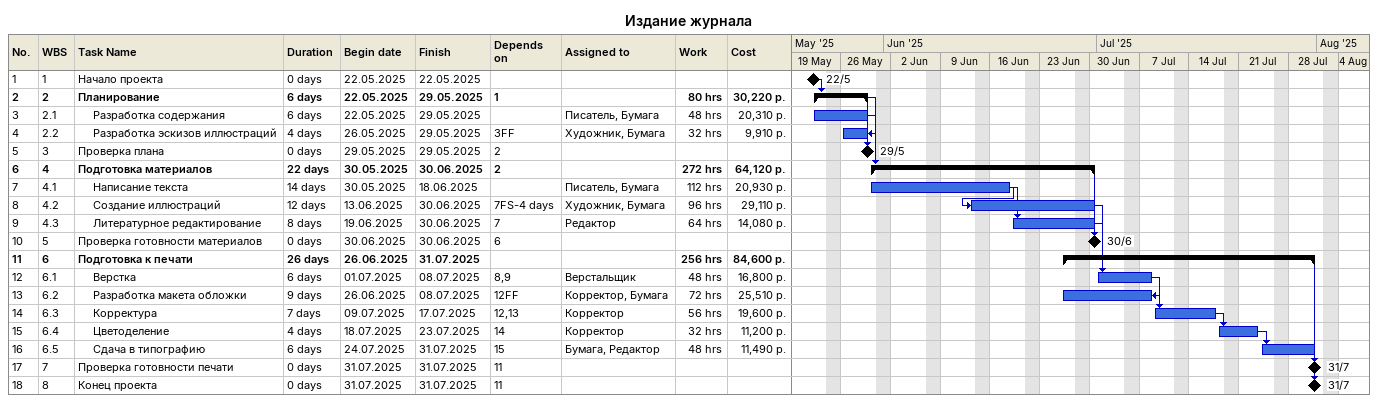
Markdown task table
Издание журнала

| ID | WBS | Task | Duration | Start | Finish | Predecessors | Resources | Work (h) | Cost (р.) |
|---|---|---|---|---|---|---|---|---|---|
| 1 | 1 | Начало проекта | 0d | 2025-05-22 | 2025-05-22 |  |  |  |  |
| 2 | 2 | **Планирование** | 6d | 2025-05-22 | 2025-05-29 | 1 |  | 80 | 30220 |
| 3 | 2.1 | Разработка содержания | 6d | 2025-05-22 | 2025-05-29 |  | Писатель, Бумага | 48 | 20310 |
| 4 | 2.2 | Разработка эскизов иллюстраций | 4d | 2025-05-26 | 2025-05-29 | 3FF | Художник, Бумага | 32 | 9910 |
| 5 | 3 | Проверка плана | 0d | 2025-05-29 | 2025-05-29 | 2 |  |  |  |
| 6 | 4 | **Подготовка материалов** | 22d | 2025-05-30 | 2025-06-30 | 2 |  | 272 | 64120 |
| 7 | 4.1 | Написание текста | 14d | 2025-05-30 | 2025-06-18 |  | Писатель, Бумага | 112 | 20930 |
| 8 | 4.2 | Создание иллюстраций | 12d | 2025-06-13 | 2025-06-30 | 7FS-4d | Художник, Бумага | 96 | 29110 |
| 9 | 4.3 | Литературное редактирование | 8d | 2025-06-19 | 2025-06-30 | 7 | Редактор | 64 | 14080 |
| 10 | 5 | Проверка готовности материалов | 0d | 2025-06-30 | 2025-06-30 | 6 |  |  |  |
| 11 | 6 | **Подготовка к печати** | 26d | 2025-06-26 | 2025-07-31 |  |  | 256 | 84600 |
| 12 | 6.1 | Верстка | 6d | 2025-07-01 | 2025-07-08 | 8, 9 | Верстальщик | 48 | 16800 |
| 13 | 6.2 | Разработка макета обложки | 9d | 2025-06-26 | 2025-07-08 | 12FF | Корректор, Бумага | 72 | 25510 |
| 14 | 6.3 | Корректура | 7d | 2025-07-09 | 2025-07-17 | 12, 13 | Корректор | 56 | 19600 |
| 15 | 6.4 | Цветоделение | 4d | 2025-07-18 | 2025-07-23 | 14 | Корректор | 32 | 11200 |
| 16 | 6.5 | Сдача в типографию | 6d | 2025-07-24 | 2025-07-31 | 15 | Бумага, Редактор | 48 | 11490 |
| 17 | 7 | Проверка готовности печати | 0d | 2025-07-31 | 2025-07-31 | 11 |  |  |  |
| 18 | 8 | Конец проекта | 0d | 2025-07-31 | 2025-07-31 | 11 |  |  |  |
